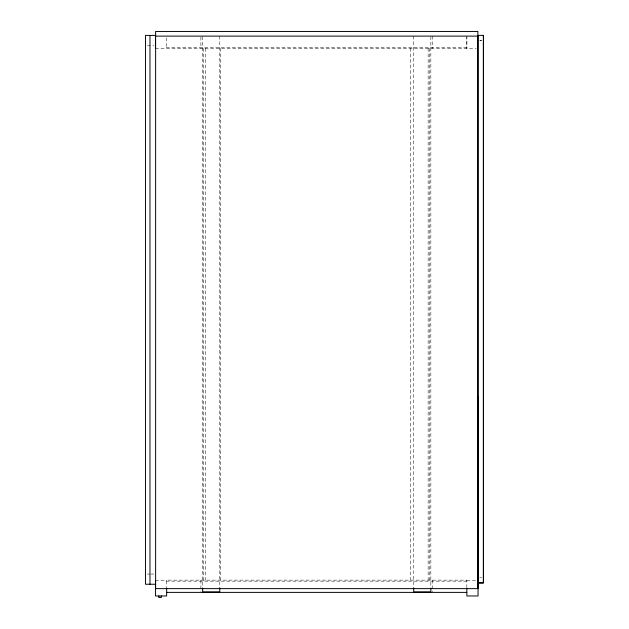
<?xml version="1.0" encoding="UTF-8"?>
<svg xmlns="http://www.w3.org/2000/svg" width="629" height="629" viewBox="0 0 629 629"><rect width="100%" height="100%" fill="white"/><g stroke="black" fill="none" stroke-linecap="round" stroke-linejoin="round"><path stroke-width="0.47" stroke-dasharray="3.15 2.36" d="M466.844 587.706L466.844 580.135L166.654 580.135L166.654 587.706M466.844 36.175L466.844 48.394L466.844 37.111M479.966 40.665L481.728 40.665M479.801 40.712L481.57 40.712M147.343 45.602L153.783 45.602M466.844 47.372L166.654 47.372L166.654 48.394L166.654 36.175M155.457 48.299L476.177 48.299M147.343 574.049L150.103 574.049M151.023 574.049L153.783 574.049M479.801 577.477L481.728 577.422M155.457 580.63L166.654 580.63M466.844 580.63L478.04 580.63M466.844 581.157L166.654 581.157L166.654 580.135M432.595 36.144L432.595 48.394M432.595 580.135L432.595 592.384M430.841 36.639L430.841 586.991M429.772 48.394L429.772 580.135M428.137 48.394L428.137 580.135M413.709 36.144L413.709 587.706M410.666 48.394L410.666 580.135M220.693 48.394L220.693 580.135M219.788 36.144L219.788 587.706M205.361 48.394L205.361 580.135M203.725 48.394L203.725 580.135M202.656 36.639L202.656 586.991M200.903 37.08L200.903 48.394M200.903 580.135L200.903 591.449"/><path stroke-width="0.94" d="M155.622 35.413L145.503 35.413L145.503 584.239L155.622 584.239M155.622 36.112L477.875 36.112M478.205 582.879L483.497 582.879L483.497 35.35L478.04 35.405L478.04 595.97L466.844 595.97L466.844 588.296M478.04 582.934L483.331 582.934L483.331 35.405M477.875 588.626L155.622 588.626L155.622 31.45L477.875 31.45L477.875 588.626L477.726 396.278M166.654 592.384L466.844 592.384M430.841 587.958L430.841 591.889L413.709 591.889L413.709 587.958M219.788 587.958L219.788 591.889L202.656 591.889L202.656 587.958M166.654 588.296L166.654 595.97L155.457 595.97L155.457 580.63M161.299 595.97L161.299 597.55L158.838 597.55L158.838 595.97M155.457 36.175L155.457 48.299M149.977 35.413L149.977 584.239"/></g></svg>
